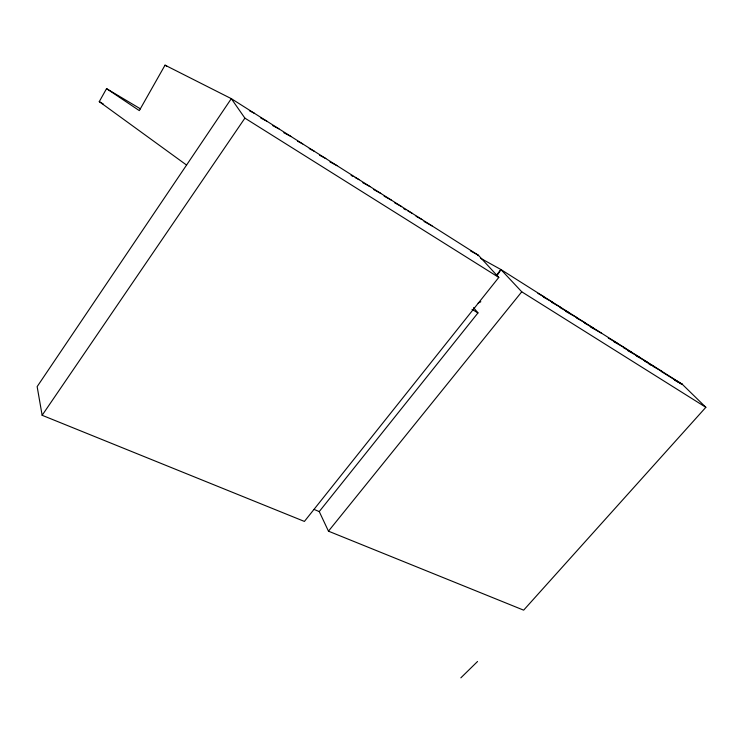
<?xml version="1.0" encoding="UTF-8"?>
<svg xmlns="http://www.w3.org/2000/svg" width="743" height="743" viewBox="0 0 743 743"><rect width="100%" height="100%" fill="white"/><g stroke="black" fill="none" stroke-linecap="round" stroke-linejoin="round"><path stroke-width="1.11" d="M480.6 258.276L500.903 269.523L682.223 384.224L705.85 407.303L523.648 610.161L328.462 531.171L319.249 511.574L314.103 509.438M106.546 88.649L139.312 110.614L165.039 65.152L231.305 98.652L478.427 255.276L498.794 277.427L304.407 521.428L42.137 415.291L37.15 386.62L186.567 165.057L99.265 101.642L106.546 88.649L140.446 108.849M478.176 255.676L478.427 255.276L470.44 250.874M500.652 269.923L496.621 274.994L497.262 275.365L500.903 269.523L521.753 291.804L705.85 407.303M186.567 165.057L231.305 98.652L244.902 118.137L498.794 277.427M42.137 415.291L244.902 118.137M319.249 511.574L477.981 312.905L473.542 307.63M328.462 531.171L521.753 291.804M460.846 677.848L477.545 661.493M478.148 303.135L480.823 301.779M249.416 110.753L254.505 113.354M260.784 118.053L266.811 121.155M272.802 125.66L278.941 128.845M283.835 132.737L290.894 136.415M297.553 141.207L302.68 143.891M309.246 148.6L314.308 151.256M319.611 155.268L325.768 158.519M329.976 161.928L337.062 165.68M351.105 175.385L353.12 176.463M355.145 177.54L359.175 179.695M362.863 182.732L370.014 186.567M373.664 189.558L380.704 193.338M384.131 196.18L391.255 200.025M394.654 202.83L401.657 206.619M403.83 208.737L405.854 209.832M407.879 210.928L411.919 213.13M416.08 216.297L422.052 219.547M424.021 221.498L432.054 225.881M537.932 293.411L543.895 296.736M543.439 297.116L552.439 302.141M551.835 302.42L560.872 307.481M560.12 307.658L569.212 312.757M565.553 311.289L577.441 317.967M576.624 318.069L585.586 323.112M584.63 323.131L593.629 328.202M590.527 327.004L601.579 333.226M608.285 338.074L617.201 343.108M613.941 341.78L624.872 347.965M623.488 347.687L632.46 352.758M627.956 350.705L639.964 357.504M636.342 355.934L647.376 362.203M644.645 361.126L654.713 366.838M649.122 364.126L651.1 365.25M653.069 366.373L661.967 371.426M661.205 371.454L682.213 384.419L675.211 380.416M674.217 379.664L682.223 384.224M99.265 101.642L103.258 103.983M472.028 309.376L477.981 312.905M165.039 65.152L166.999 66.387"/></g></svg>
